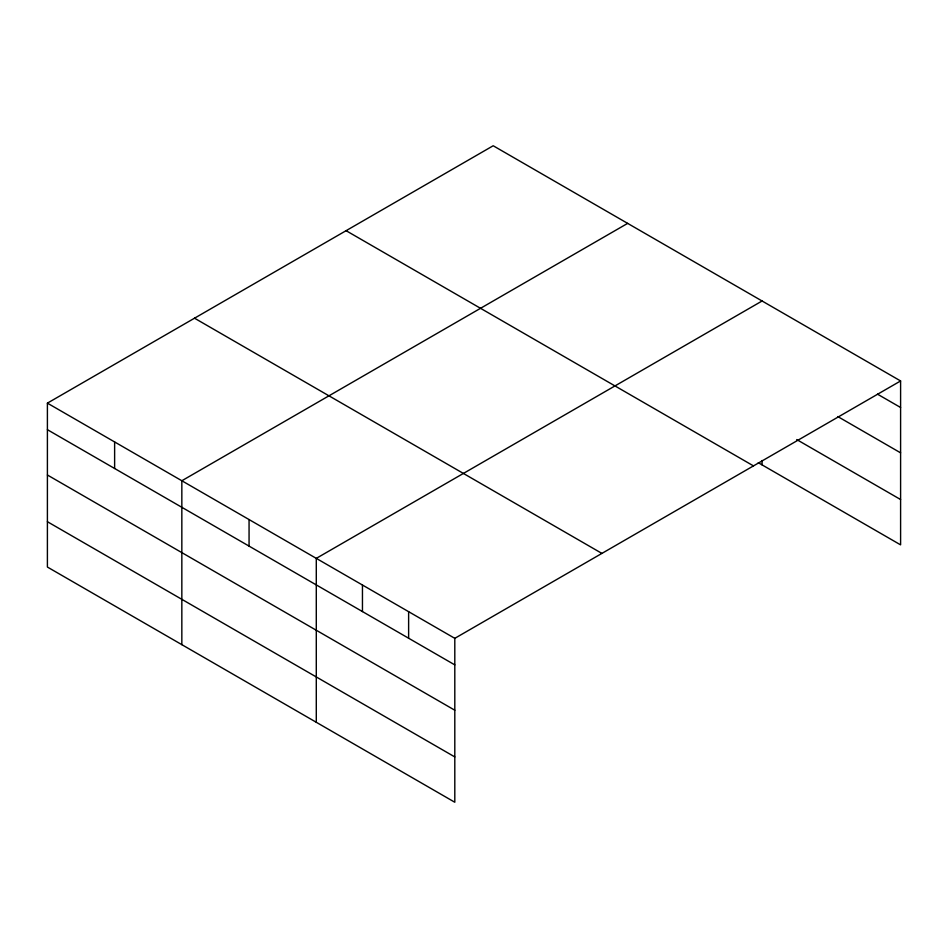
<?xml version="1.0" encoding="UTF-8"?>
<svg xmlns="http://www.w3.org/2000/svg" width="948" height="948" viewBox="0 0 948 948"><rect width="100%" height="100%" fill="white"/><g stroke="black" fill="none" stroke-linecap="round" stroke-linejoin="round"><path stroke-width="1.42" d="M900.6 380.954L493.197 145.755L47.4 403.137L47.4 567.046L454.803 802.245L454.803 638.336L900.6 380.954L900.6 544.863L758.282 462.695M627.647 223.373L181.838 480.755L181.838 644.664M762.085 300.99L316.288 558.372L316.288 722.281M877.516 394.178L900.6 407.498M837.759 416.551L900.6 452.836M796.711 439.564L900.6 499.537M346.091 230.684L753.482 465.895M194.518 318.196L601.909 553.407M47.4 403.137L454.803 638.336M47.4 429.681L454.803 664.88M47.4 475.007L454.803 710.218M47.4 521.708L454.803 756.919M762.085 460.515L762.085 464.899M408.624 611.685L408.624 638.229M362.456 585.023L362.456 611.567M249.063 519.563L249.063 546.107M114.625 441.946L114.625 468.49"/></g></svg>
